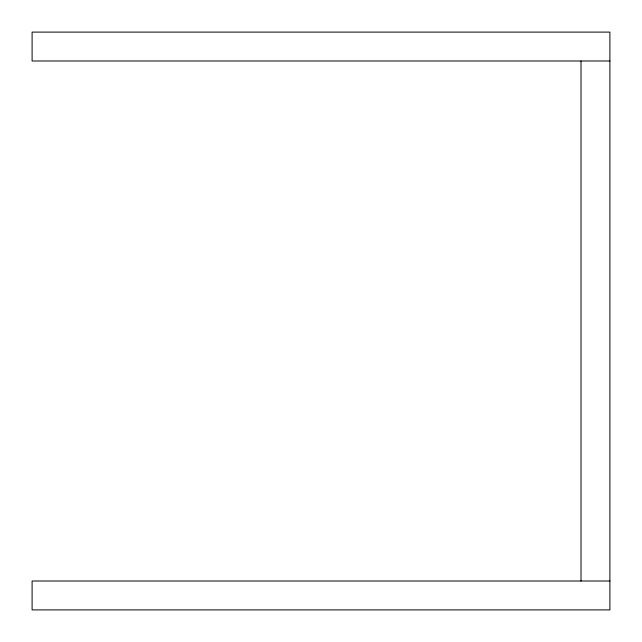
<?xml version="1.0" encoding="UTF-8"?>
<svg xmlns="http://www.w3.org/2000/svg" width="642" height="642" viewBox="0 0 642 642"><rect width="100%" height="100%" fill="white"/><g stroke="black" fill="none" stroke-linecap="round" stroke-linejoin="round"><path stroke-width="0.96" d="M609.9 60.99L32.1 60.99L32.1 32.1L609.9 32.1L609.9 609.9L32.1 609.9L32.1 581.01L609.9 581.01M581.01 60.99L581.01 581.01"/></g></svg>
